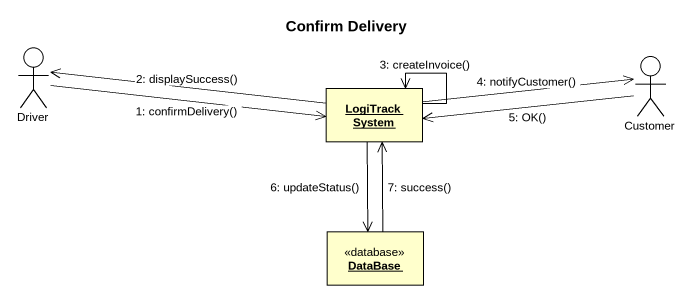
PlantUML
@startuml
title Confirm Delivery
allowmixing
hide circle
hide empty members
actor Driver
actor Customer
object "LogiTrack System" as LogiTrack_System
object "DataBase" as DataBase_ <<database>>
Driver -right-> LogiTrack_System : 1: confirmDelivery()
LogiTrack_System -left-> Driver : 2: displaySuccess()
LogiTrack_System --> LogiTrack_System : 3: createInvoice()
LogiTrack_System -right-> Customer : 4: notifyCustomer()
Customer -left-> LogiTrack_System : 5: OK()
LogiTrack_System --> DataBase_ : 6: updateStatus()
DataBase_ -up-> LogiTrack_System : 7: success()
@enduml
